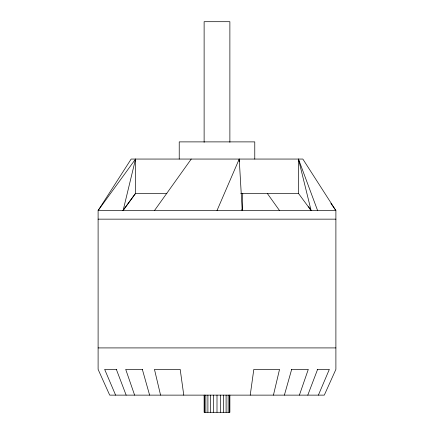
<?xml version="1.0" encoding="UTF-8"?>
<svg xmlns="http://www.w3.org/2000/svg" width="434" height="434" viewBox="0 0 434 434"><rect width="100%" height="100%" fill="white"/><g stroke="black" fill="none" stroke-linecap="round" stroke-linejoin="round"><path stroke-width="0.65" d="M241.988 209.242L242.221 210.561L242.752 193.39M250.228 395.13L253.814 369.377L279.534 369.377L273.436 395.13M135.544 159.056L123.104 210.561L135.544 193.39L135.544 159.056L98.106 210.561L98.106 369.377L109.693 395.13L324.306 395.13L335.894 369.377L335.894 210.561L302.845 159.056L131.155 159.056L98.106 210.561L335.894 210.561L330.92 203.438M284.389 395.13L291.67 369.377M299.395 395.13L308.297 369.377L291.55 369.377M307.793 395.13L317.601 369.377M318.393 395.13L329.341 369.377L317.194 369.377M217 210.561L239.221 159.056L242.221 210.561M154.466 210.561L191.248 159.056M122.887 210.561L135.544 193.39L166.889 193.39M240.756 193.39L298.63 193.39M98.106 219.148L335.894 219.148M98.106 347.916L335.894 347.916M116.806 369.377L104.654 369.377L115.601 395.13M142.488 369.377L125.708 369.377L134.611 395.13M298.456 159.056L311.113 210.561L298.456 193.39L298.456 159.056L317.601 210.561M267.404 193.575L279.534 210.561M308.59 206.687L311.113 210.561M116.345 369.377L126.158 395.13M142.341 369.377L149.616 395.13M160.564 395.13L154.466 369.377L180.186 369.377L183.772 395.13M254.774 159.056L254.774 141.885L179.226 141.885L179.226 159.056M239.221 159.056L239.221 161.746M229.879 142.336L229.879 21.7L204.121 21.7L204.121 142.336M229.879 395.13L229.879 412.3L204.121 412.3L204.121 395.13M229.44 395.13L229.44 412.3M228.154 395.13L228.154 412.3M226.103 395.13L226.103 412.3M223.439 395.13L223.439 412.3M220.331 395.13L220.331 412.3M217 395.13L217 412.3M213.669 395.13L213.669 412.3M210.561 395.13L210.561 412.3M207.897 395.13L207.897 412.3M205.846 395.13L205.846 412.3M204.56 395.13L204.56 412.3"/></g></svg>
